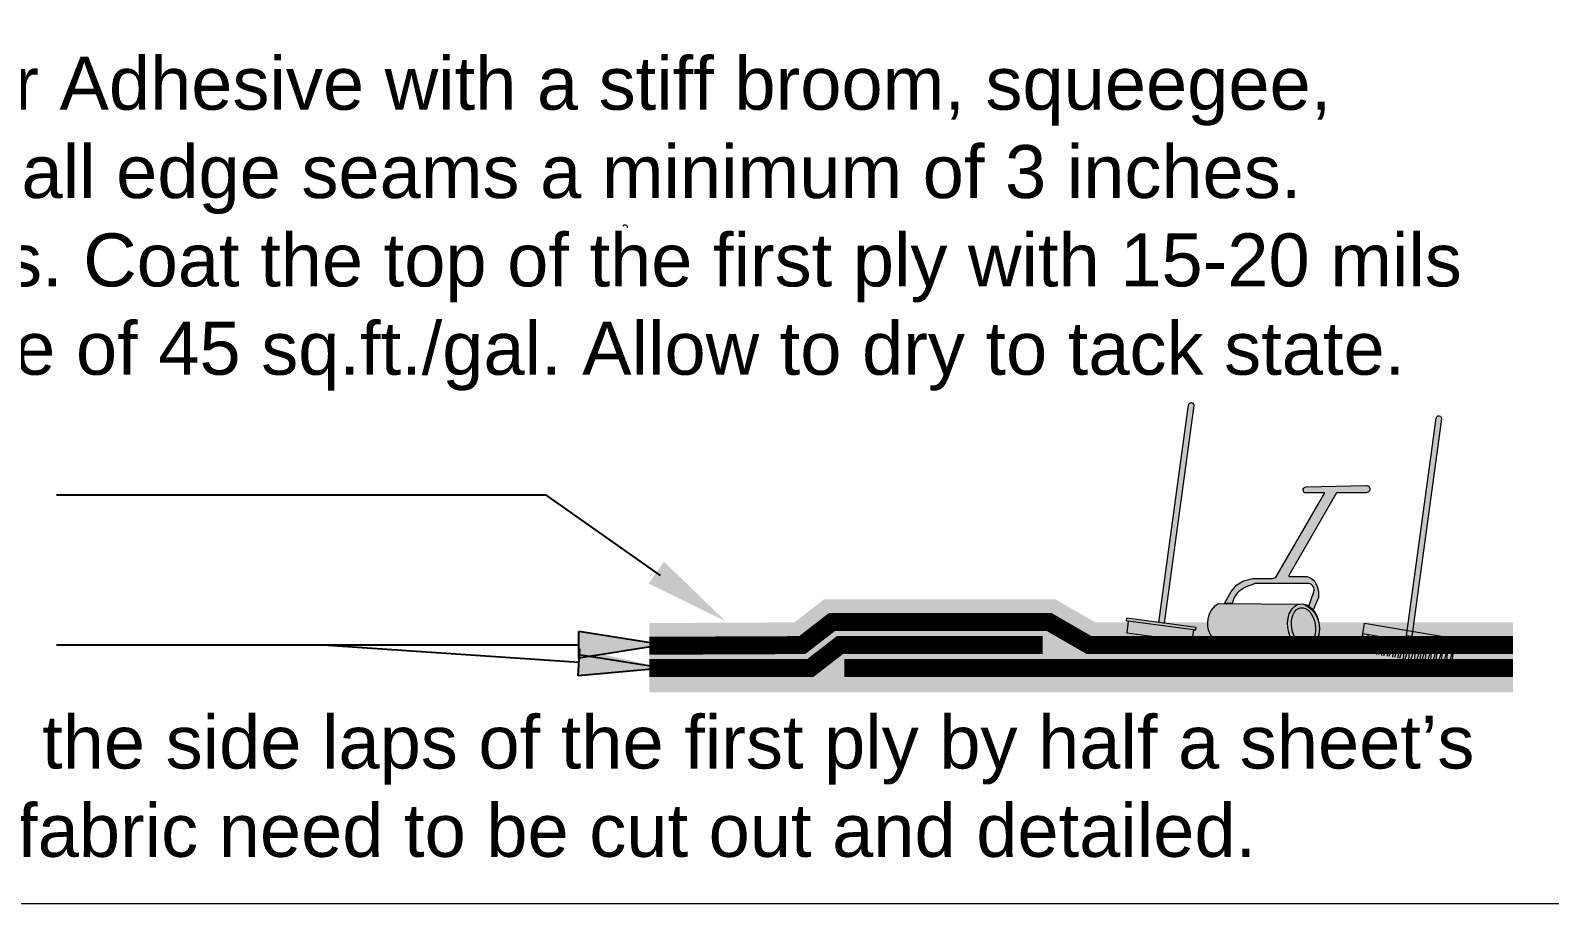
# Model space of a CAD drawing. Header units: inches. Extents: x -441 to 7, y -96 to 2.
# Drawn here: x 1.661 to 3.353, y 0 to 0.973 of the extents above; entities that cross this region are included whole.
import ezdxf

# ---------------------------------------------------------------- set-up
doc = ezdxf.new("R2010")
doc.units = ezdxf.units.IN
doc.header["$MEASUREMENT"] = 0
doc.layers.add('Text', color=20, linetype='Continuous', lineweight=0)
doc.layers.add('Vector Picture Geometry', color=6, linetype='Continuous', lineweight=0)
doc.styles.get("Standard").update_dxf_attribs({"font": 'arial.ttf'})

msp = doc.modelspace()

# ---------------------------------------------------------------- hatches: boundary and pattern name
h = msp.add_hatch(color=256)
h.dxf.hatch_style = 1
h.paths.add_polyline_path([(2.4350983360977687, 0.3148607262077746), (2.366646220087133, 0.3811602233597079), (2.3495112077481237, 0.3567672766479365)])
h = msp.add_hatch(color=256)
h.dxf.hatch_style = 1
h.paths.add_polyline_path([(2.365939191636471, 0.28856065221293625), (2.2718160840345263, 0.30346555490585353), (2.271816084034527, 0.273655749520019)])
h = msp.add_hatch(color=256)
h.dxf.hatch_style = 1
h.paths.add_polyline_path([(2.365939191636471, 0.26248176537206114), (2.2730601838929414, 0.2838079330894434), (2.271015381051316, 0.25406834199473916)])
at = {"layer": 'Vector Picture Geometry'}
h = msp.add_hatch(color=254, dxfattribs=at)
h.dxf.hatch_style = 1
h.paths.add_polyline_path([(2.95687998699394, 0.5551993264660404, 1.0000000951668533), (2.9510671177050027, 0.5559916940569142), (2.9179895661940183, 0.31333208425069325), (2.9238050540228606, 0.31255923826784593)])
h = msp.add_hatch(color=254, dxfattribs=at)
h.dxf.hatch_style = 1
h.paths.add_polyline_path([(3.232783488051535, 0.5404004737543633, 1.0000000951668533), (3.2269706187625977, 0.541192841345237), (3.1938930672516133, 0.2985332315390161), (3.1997085550804556, 0.2977603855561688)])
h = msp.add_hatch(color=254, dxfattribs=at)
h.dxf.hatch_style = 1
edge = h.paths.add_edge_path()
edge.add_line((2.9911711006735358, 0.3345615605472431), (2.9987622171282027, 0.3477097599328984))
edge.add_line((2.9987622171282027, 0.3477097599328984), (3.0050579631007066, 0.3553840564023431))
edge.add_line((3.0050579631007066, 0.3553840564023431), (3.0123836898088783, 0.3596135666893158))
edge.add_line((3.0123836898088783, 0.3596135666893158), (3.022899875728646, 0.36243137021397315))
edge.add_line((3.022899875728646, 0.36243137021397315), (3.0447019221993186, 0.36243137021397315))
edge.add_arc((3.0447019221993186, 0.3674581440873632), 0.005026773873390051, 270, 330.0000000000012)
edge.add_line((3.0490552360727543, 0.36494475715066826), (3.1027949317592114, 0.4580246404629018))
edge.add_line((3.1027949317592114, 0.4580246404629018), (3.0804566468681243, 0.4580246404629018))
edge.add_arc((3.0821889617258953, 0.46094993636627396), 0.0033997457094229254, 87.46504224908148, 239.36664067639128, ccw=False)
edge.add_line((3.0823393288285024, 0.46434635516012035), (3.1485266327674024, 0.46585001136880066))
edge.add_arc((3.1492725786452214, 0.4619708169949827), 0.003950263819353847, -92.60663135391042, 100.88477158641751, ccw=False)
edge.add_line((3.149092926146908, 0.4580246404629018), (3.1160872811361413, 0.4580246404629018))
edge.add_line((3.1160872811361413, 0.4580246404629018), (3.06289383480608, 0.36589088878954706))
edge.add_arc((3.0637214568184064, 0.36541306099794313), 0.0009556555832078352, 150.0000000000002, 269.99999999998823)
edge.add_line((3.0637214568184064, 0.3644574054147353), (3.082755532234013, 0.3644574054147353))
edge.add_line((3.082755532234013, 0.3644574054147353), (3.0871330909922916, 0.3629337332627784))
edge.add_line((3.0871330909922916, 0.3629337332627784), (3.0914942543987207, 0.35958150482800016))
edge.add_line((3.0914942543987207, 0.35958150482800016), (3.0930784344757614, 0.3568376244462281))
edge.add_line((3.0930784344757614, 0.3568376244462281), (3.0945273943635483, 0.3534214269344175))
edge.add_line((3.0945273943635483, 0.3534214269344175), (3.0959673217471373, 0.34804754477965355))
edge.add_line((3.0959673217471373, 0.34804754477965355), (3.0959673217471373, 0.34124452877274786))
edge.add_line((3.0959673217471373, 0.34124452877274786), (3.090370839134078, 0.32800903783719354))
edge.add_line((3.090370839134078, 0.32800903783719354), (3.0899763453816513, 0.32724569713674784))
edge.add_line((3.0899763453816513, 0.32724569713674784), (3.0899763453816513, 0.32724569713674784))
edge.add_line((3.0899763453816513, 0.32724569713674784), (3.085174058134471, 0.331608658482807))
edge.add_line((3.085174058134471, 0.331608658482807), (3.0906416961389267, 0.3474475839544339))
edge.add_arc((3.0838169916821347, 0.34980348956962093), 0.007219894887754812, 340.9551936721137, 439.04480632788335)
edge.add_line((3.0851890697988607, 0.3568918098101172), (3.0253718031836696, 0.3568918098101172))
edge.add_line((3.0253718031836696, 0.3568918098101172), (3.020469593188035, 0.35503307522010624))
edge.add_line((3.020469593188035, 0.35503307522010624), (3.016193744178584, 0.3534118332776747))
edge.add_arc((3.02563189441201, 0.328519740203569), 0.02662132561385061, 110.76485291031457, 156.54083647943372)
edge.add_arc((3.0099165233886698, 0.3341323609161104), 0.010031887041689896, 150.20251022764558, 177.5479353347313)
edge.add_line((2.9998938218918747, 0.3345615605472431), (2.999066558951017, 0.3345615605472431))
edge.add_line((2.999066558951017, 0.3345615605472431), (2.9911711006735358, 0.3345615605472431))
h = msp.add_hatch(color=2, dxfattribs=at)
h.dxf.hatch_style = 1
h.paths.add_polyline_path([(3.0883734046725753, 0.31354711879102803), (3.312429277567048, 0.31354711879102815), (3.3124292775670483, 0.23548620614083482), (2.3504553977117535, 0.23548620614083482), (2.3504553977117535, 0.3127172046889517), (2.5120031640090925, 0.31346614017697916), (2.545284895656124, 0.3392778386990558), (2.8024216921433722, 0.3392778386990559), (2.8469886063394005, 0.3135471187910279)])
h = msp.add_hatch(color=164, dxfattribs=at)
h.dxf.hatch_style = 1
edge = h.paths.add_edge_path()
edge.add_spline(control_points=[(3.0753816303655848, 0.3339077528295484), (3.0698453248136106, 0.33306854811765024), (3.0654596830833194, 0.3285258895794589), (3.0585845620626184, 0.31074505067092456), (3.0630251029574254, 0.2927287021254958), (3.082334279054119, 0.28120003114351005), (3.093670536629981, 0.2883392363694774), (3.0985901332129586, 0.3101906984359681), (3.094862380011314, 0.3239462509556516), (3.0835109983747566, 0.33308927588862275), (3.079388904695165, 0.3345151838081461), (3.0753816303655848, 0.3339077528295484)], knot_values=[0, 0, 0, 0, 0.8418306455273673, 0.8418306455273673, 2.656589576623081, 2.656589576623081, 4.1652216043671055, 4.1652216043671055, 5.67385363211113, 5.67385363211113, 6.283185307179586, 6.283185307179586, 6.283185307179586, 6.283185307179586], degree=3, periodic=1)
edge = h.paths.add_edge_path()
edge.add_line((3.081287183698274, 0.28427830515195035), (2.988105170005009, 0.2877807829641625))
edge.add_arc((2.999442134965467, 0.31231708257244767), 0.027028813754624577, 124.61463701303887, 245.2007641896555, ccw=False)
edge.add_line((2.9840883089728676, 0.3345615605472431), (3.079135980240598, 0.3339077528295484))
edge.add_arc((3.067709712444335, 0.3071077023201812), 0.02913421190038535, -42.97038825490972, 66.90890441706404, ccw=False)
edge.add_line((3.089027392311083, 0.2872492323852795), (3.081287183698274, 0.28427830515195035))
h = msp.add_hatch(color=254, dxfattribs=at)
h.dxf.hatch_style = 1
edge = h.paths.add_edge_path(flags=16)
edge.add_ellipse((3.0791308331067935, 0.3091739403790909), major_axis=(-0.0031087541283119397, 0.02050871795198193), ratio=0.6402189696308788, start_angle=0, end_angle=360)
edge = h.paths.add_edge_path()
edge.add_spline(control_points=[(3.0753816303655848, 0.3339077528295484), (3.0698453248136106, 0.33306854811765024), (3.0654596830833194, 0.3285258895794589), (3.0585845620626184, 0.31074505067092456), (3.0630251029574254, 0.2927287021254958), (3.082334279054119, 0.28120003114351005), (3.093670536629981, 0.2883392363694774), (3.0985901332129586, 0.3101906984359681), (3.094862380011314, 0.3239462509556516), (3.0835109983747566, 0.33308927588862275), (3.079388904695165, 0.3345151838081461), (3.0753816303655848, 0.3339077528295484)], knot_values=[0, 0, 0, 0, 0.8418306455273673, 0.8418306455273673, 2.656589576623081, 2.656589576623081, 4.1652216043671055, 4.1652216043671055, 5.67385363211113, 5.67385363211113, 6.283185307179586, 6.283185307179586, 6.283185307179586, 6.283185307179586], degree=3, periodic=1)
h = msp.add_hatch(color=164, dxfattribs=at)
h.dxf.hatch_style = 1
edge = h.paths.add_edge_path()
edge.add_ellipse((3.0791308331067935, 0.3091739403790909), major_axis=(-0.0031087541283119397, 0.02050871795198193), ratio=0.6402189696308788, start_angle=0, end_angle=360)
h = msp.add_hatch(color=164, dxfattribs=at)
h.dxf.hatch_style = 1
h.paths.add_polyline_path([(2.9187186132079574, 0.3132351979579846), (2.9179895661940183, 0.31333208425069325), (2.8822522692946313, 0.3180813722140401), (2.881875875559964, 0.3152490961443022), (2.8839444386221675, 0.3149741956200567), (2.9566246349033767, 0.30531540182980854), (2.959087713552755, 0.30498807237858583), (2.959464107287422, 0.30782034844832373), (2.9238050540228606, 0.31255923826784593), (2.9229885660059223, 0.3126677449834483)])
h = msp.add_hatch(color=254, dxfattribs=at)
h.dxf.hatch_style = 1
h.paths.add_polyline_path([(2.8839444386221675, 0.3149741956200567), (2.8822130274426963, 0.3019457256992599), (2.9548932237239054, 0.29228693190901245), (2.9566246349033767, 0.30531540182980854)])
h = msp.add_hatch(color=164, dxfattribs=at)
h.dxf.hatch_style = 1
h.paths.add_polyline_path([(3.1472289695383835, 0.3126565222245214), (3.2482972769556158, 0.29549177092069684), (3.246288391867507, 0.28366319198837914), (3.1452200844502745, 0.3008279432922037)])

# ---------------------------------------------------------------- linework, layer by layer
for p, q in [((1.6897357011282568, 0.45560146901402726), (2.234743567071315, 0.45560146901402687)), ((2.234743567071315, 0.45560146901402687), (2.3624583917483246, 0.3658872117505061)), ((1.6897357011282566, 0.2885606522129365), (2.2718160840345267, 0.2885606522129365)), ((1.98664813478524, 0.28856065221293653), (2.2720377824721285, 0.2689381375420915)), ((2.365939191636471, 0.28856065221293625), (2.271816084034526, 0.3034655549058536)), ((2.271816084034527, 0.27365574952001914), (2.2718160840345263, 0.3034655549058538)), ((2.365939191636471, 0.28856065221293625), (2.2718160840345267, 0.2736557495200189)), ((2.271015381051316, 0.25406834199473927), (2.2730601838929414, 0.28380793308944363)), ((2.365939191636471, 0.26248176537206114), (2.271816084034526, 0.27738666806497847)), ((2.365939191636471, 0.26248176537206114), (2.2710153810513156, 0.2540683419947391))]:
    msp.add_line(p, q)
for p, q in [((2.881875875559964, 0.3152490961443022), (2.8822522692946313, 0.3180813722140401)), ((2.881875875559964, 0.3152490961443022), (2.8839444386221675, 0.3149741956200567)), ((2.8839444386221675, 0.3149741956200567), (2.8822130274426963, 0.3019457256992599)), ((2.9179895661940183, 0.31333208425069325), (2.8822522692946313, 0.3180813722140401)), ((2.9566246349033767, 0.30531540182980854), (2.8839444386221675, 0.3149741956200567)), ((2.9187186132079574, 0.3132351979579846), (2.9179895661940183, 0.31333208425069325)), ((2.9229885660059223, 0.3126677449834483), (2.9187186132079574, 0.3132351979579846)), ((2.9238050540228606, 0.31255923826784593), (2.9229885660059223, 0.3126677449834483)), ((2.959464107287422, 0.30782034844832373), (2.9238050540228606, 0.31255923826784593)), ((2.9566246349033767, 0.30531540182980854), (2.9548932237239054, 0.29228693190901245)), ((2.9566246349033767, 0.30531540182980854), (2.959087713552755, 0.30498807237858583)), ((2.959087713552755, 0.30498807237858583), (2.959464107287422, 0.30782034844832373)), ((2.8822130274426963, 0.3019457256992599), (2.9548932237239054, 0.29228693190901245))]:
    msp.add_line(p, q, dxfattribs=at)
at = {"layer": 'Vector Picture Geometry', "color": 7, "linetype": 'Continuous', "flags": 128}
msp.add_lwpolyline([(0, 0), (6.856957468877498, 0), (6.856957468877498, 2.1134088650677683), (0, 2.1134088650677683)], close=True, dxfattribs=at)
at = {"layer": 'Vector Picture Geometry', "color": 6}
for points in [[(2.9179895661940183, 0.31333208425069325), (2.9510671177030403, 0.5559916940425167, -1.0000001719628642), (2.956879986925811, 0.5551993259662416), (2.9238050540228606, 0.31255923826784593)], [(3.1938930672516133, 0.2985332315390161), (3.2269706187606353, 0.5411928413308396, -1.0000001719628642), (3.232783487983406, 0.5404004732545644), (3.1997085550804556, 0.2977603855561688)], [(3.081287183698274, 0.28427830515195035), (2.988105170005009, 0.2877807829641625, -0.5807652687469675), (2.9840883089728676, 0.3345615605472431), (3.079135980240598, 0.3339077528295484, -0.5198978224817263), (3.089027392311083, 0.2872492323852795)]]:
    msp.add_lwpolyline(points, format="xyb", close=True, dxfattribs=at)
msp.add_lwpolyline([(2.9911711006735358, 0.3345615605472431), (2.9987622171282027, 0.3477097599328984), (3.0050579631007066, 0.3553840564023431), (3.0123836898088783, 0.3596135666893158), (3.022899875728646, 0.36243137021397315), (3.0447019221993186, 0.36243137021397315, 0.2679491924311283), (3.0490552360727543, 0.36494475715066826), (3.1027949317592114, 0.4580246404629018), (3.0804566468681243, 0.4580246404629018, -0.7805944173320414), (3.0823393288285024, 0.46434635516012035), (3.1485266327674024, 0.46585001136880066, -1.1252527118571871), (3.149092926146908, 0.4580246404629018), (3.1160872811361413, 0.4580246404629018), (3.06289383480608, 0.36589088878954706, 0.5773502691895561), (3.0637214568184064, 0.3644574054147353), (3.082755532234013, 0.3644574054147353), (3.0871330909922916, 0.3629337332627784), (3.0914942543987207, 0.35958150482800016), (3.0930784344757614, 0.3568376244462281), (3.0945273943635483, 0.3534214269344175), (3.0959673217471373, 0.34804754477965355), (3.0959673217471373, 0.34124452877274786), (3.090370839134078, 0.32800903783719354), (3.0899763453816513, 0.32724569713674784), (3.0899763453816513, 0.32724569713674784), (3.085174058134471, 0.331608658482807), (3.0906416961389267, 0.3474475839544339, 0.45619855594488723), (3.0851890697988607, 0.3568918098101172), (3.0253718031836696, 0.3568918098101172), (3.020469593188035, 0.35503307522010624), (3.016193744178584, 0.3534118332776747, 0.20243458573248083), (3.0012109799629343, 0.33911756615560223, 0.1198863885750184), (2.9998938218918747, 0.3345615605472431), (2.999066558951017, 0.3345615605472431), (2.9911711006735358, 0.3345615605472431)], format="xyb", dxfattribs=at)
at = {"layer": 'Vector Picture Geometry', "color": 165, "const_width": 0.02}
for points in [[(2.3503361113692094, 0.287381745915673), (2.5207278192699243, 0.2881716819193536), (2.55395774874677, 0.313943205188117), (2.795633297553578, 0.3139432051881169), (2.840200211749606, 0.2882124852800889), (3.3124292775670487, 0.288212485280089)], [(2.3504553977117535, 0.26248176537206114), (2.5295888774223396, 0.26248176537206114), (2.562766194844185, 0.288212485280089), (2.7887387719335504, 0.288212485280089)], [(2.5674800085641447, 0.26248176537206114), (3.3124292775670487, 0.26248176537206114)]]:
    msp.add_lwpolyline(points, dxfattribs=at)
at = {"layer": 'Vector Picture Geometry', "color": 6}
msp.add_lwpolyline([(3.1472289695383835, 0.3126565222245214), (3.2482972769556158, 0.29549177092069684), (3.246288391867507, 0.28366319198837914), (3.1452200844502745, 0.3008279432922037)], close=True, dxfattribs=at)
for points in [[(3.1433449039880164, 0.28063742884818055), (3.1451601989874134, 0.30083811383035813), (3.1389803864547106, 0.2812929790323016)], [(3.149464280597826, 0.2795981557038486), (3.151279575597223, 0.2997988406860261), (3.1450997630645205, 0.28025370588796955)], [(3.1548368313462336, 0.27868571836498135), (3.1566521263456306, 0.2988864033471588), (3.1504723138129282, 0.2793412685491023)], [(3.1609562079560436, 0.2776464452206492), (3.1627715029554406, 0.29784713020282677), (3.156591690422738, 0.27830199540477024)], [(3.1666335251576663, 0.27668224842811284), (3.1684488201570638, 0.2968829334102903), (3.1622690076243614, 0.2773377986122338)], [(3.1727529017674763, 0.2756429752837807), (3.1745681967668733, 0.29584366026595826), (3.1683883842341714, 0.2762985254679016)], [(3.1786446559492956, 0.27464235997856234), (3.180459950948693, 0.29484304496073993), (3.1742801384159907, 0.2752979101626833)], [(3.1847640325591056, 0.2736030868342303), (3.1865793275585026, 0.2938037718164079), (3.1803995150258006, 0.27425863701835124)], [(3.1904413497607287, 0.27263889004169384), (3.1922566447601257, 0.2928395750238714), (3.1860768322274233, 0.2732944402258148)], [(3.1965607263705387, 0.2715996168973618), (3.1983760213699357, 0.29180030187953937), (3.192196208837233, 0.27225516708148284)], [(3.202897562489528, 0.2705234119146611), (3.204712857488926, 0.2907240968968386), (3.198533044956223, 0.27117896209878206)], [(3.209016939099338, 0.26948413877032906), (3.210832234098736, 0.28968482375250654), (3.204652421566032, 0.27013968895445)], [(3.2146942563009606, 0.2685199419777926), (3.2165095513003585, 0.2887206269599701), (3.2103297387676557, 0.26917549216191344)], [(3.2208136329107706, 0.26748066883346056), (3.2226289279101685, 0.28768135381563803), (3.2164491153774657, 0.2681362190175815)], [(3.2265570264468666, 0.266505250087403), (3.2283723214462645, 0.2867059350695805), (3.2221925089135617, 0.26716080027152384)], [(3.2326764030566775, 0.26546597694307084), (3.2344916980560736, 0.2856666619252484), (3.2283118855233717, 0.2661215271271918)], [(3.2383537202583, 0.2645017801505344), (3.240169015257698, 0.28470246513271186), (3.2339892027249943, 0.26515733033465544)], [(3.2444730968681093, 0.26346250700620233), (3.246288391867507, 0.2836631919883798), (3.2401085793348043, 0.2641180571903234)]]:
    msp.add_lwpolyline(points, dxfattribs=at)
at = {"layer": 'Vector Picture Geometry'}
msp.add_arc((2.3232245916086214, 0.7535360323519116), 0.002741413156246499, 354.0641382580469, 152.25754793369583, dxfattribs=at)
msp.add_ellipse((3.0791308331067935, 0.3091739403790909), major_axis=(-0.0031087541283119397, 0.02050871795198193), ratio=0.6402189696308785, dxfattribs=at)
at = {"layer": 'Vector Picture Geometry', "color": 6}
msp.add_open_spline([(3.0753816303655848, 0.3339077528295484), (3.0698453248136106, 0.33306854811765024), (3.0654596830833194, 0.3285258895794589), (3.0585845620626184, 0.31074505067092456), (3.0630251029574254, 0.2927287021254958), (3.082334279054119, 0.28120003114351005), (3.093670536629981, 0.2883392363694774), (3.0985901332129586, 0.3101906984359681), (3.094862380011314, 0.3239462509556516), (3.0835109983747566, 0.33308927588862275), (3.079388904695165, 0.3345151838081461), (3.0753816303655848, 0.3339077528295484)], degree=3, knots=[0, 0, 0, 0, 0.8418306455273673, 0.8418306455273673, 2.656589576623081, 2.656589576623081, 4.1652216043671055, 4.1652216043671055, 5.67385363211113, 5.67385363211113, 6.283185307179586, 6.283185307179586, 6.283185307179586, 6.283185307179586], dxfattribs=at)

# ---------------------------------------------------------------- texts
at = {"layer": 'Text', "char_height": 0.0590551181102355, "attachment_point": 1}
for s, insert, width in [('Rub the sheet into the Black Pearl® Primer Adhesive with a stiff broom, squeegee, hand garden roller, or similar method. Lap all edge seams a minimum of 3 inches. Stagger all end laps a minimum of 6 inches. Coat the top of the first ply with 15-20 mils of Black Pearl® Primer Adhesive at the rate of 45 sq.ft./gal. Allow to dry to tack state. ', (0.0965390552084866, 0.9438567865213401), 3.173998691267599), ('Smoothly embed the second ply, offsetting the side laps of the first ply by half a sheet’s width. Any “Fishmouths” or wrinkles in the fabric need to be cut out and detailed.', (0.09653905520848648, 0.2096392846756704), 3.202760283039453)]:
    msp.add_mtext(s, dxfattribs=dict(at, insert=insert, width=width))

doc.saveas('drawing.dxf')
